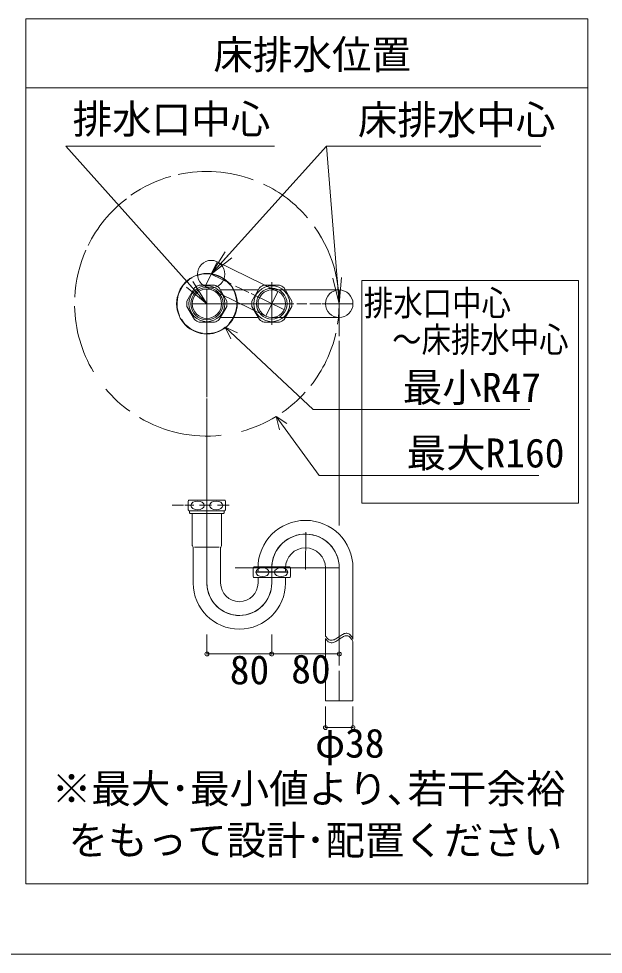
# Model space of a CAD drawing. Units: millimetres, scale not verified. Extents: x -1042 to 1028, y -687 to 676.
# Drawn here: x -294.8 to 1, y -687.1 to -213.9 of the extents above; entities that cross this region are included whole.
import ezdxf
from ezdxf.enums import TextEntityAlignment as Align

# ---------------------------------------------------------------- set-up
doc = ezdxf.new("R2010")
doc.units = ezdxf.units.MM
doc.header["$LTSCALE"] = 5
doc.header["$PDMODE"] = 32
doc.header["$PDSIZE"] = 2
doc.linetypes.add('DASHED1', pattern=[1.8, 1.2, -0.6])
doc.layers.add('F-0', color=7, linetype='Continuous', lineweight=15)
doc.styles.add('ＭＳ ゴシック', font='')
doc.styles.get('ＭＳ ゴシック').set_extended_font_data('MS Gothic')

msp = doc.modelspace()

# ---------------------------------------------------------------- linework, layer by layer
at = {"layer": 'F-0'}
for p, q in [((-291.107, -213.911), (-291.107, -651.411)), ((-6.732, -213.911), (-291.107, -213.911)), ((-6.732, -651.411), (-6.732, -213.911)), ((-291.107, -248.911), (-6.732, -248.911)), ((-270.954, -278.333), (-165.392, -278.333)), ((-199.551, -358.044), (-270.954, -278.333)), ((-197.405, -343.075), (-139.048, -278.333)), ((-139.048, -278.333), (-30.599, -278.333)), ((-139.048, -278.333), (-110.618, -278.333)), ((-132.614, -358.044), (-139.048, -278.333)), ((-197.405, -343.075), (-190.242, -331.861)), ((-197.405, -343.075), (-188.617, -333.326)), ((-197.405, -343.075), (-186.993, -334.79)), ((-194.354, -336.824), (-200.457, -349.326)), ((-194.354, -336.824), (-163.687, -351.793)), ((-187.203, -348.055), (-197.405, -343.075)), ((-132.614, -358.044), (-135.85, -345.138)), ((-132.614, -358.044), (-133.67, -344.962)), ((-132.614, -358.044), (-131.489, -344.786)), ((-199.551, -358.044), (-209.938, -349.728)), ((-205.761, -349.988), (-209.633, -356.694)), ((-199.551, -358.044), (-208.308, -348.268)), ((-199.551, -358.044), (-206.679, -346.808)), ((-195.68, -348.638), (-203.423, -348.638)), ((-189.469, -356.694), (-193.341, -349.988)), ((-178.354, -352.374), (-185.082, -349.09)), ((-172.949, -349.988), (-176.821, -356.694)), ((-162.867, -348.638), (-170.61, -348.638)), ((-166.739, -368.809), (-166.739, -347.087)), ((-166.739, -366.685), (-166.739, -349.404)), ((-156.657, -356.694), (-160.528, -349.988)), ((-121.17, -346.269), (-121.17, -458.834)), ((-121.17, -346.269), (-11.496, -346.269)), ((-11.496, -346.269), (-11.496, -458.834)), ((-199.551, -350.607), (-199.551, -368.809)), ((-199.551, -350.61), (-199.551, -365.482)), ((-173.584, -351.088), (-192.706, -351.088)), ((-160.302, -361.186), (-177.153, -352.96)), ((-163.687, -351.793), (-169.79, -364.296)), ((-166.739, -351.088), (-132.614, -351.088)), ((-132.614, -365.001), (-132.614, -351.088)), ((-209.633, -359.394), (-205.761, -366.1)), ((-199.551, -358.044), (-207.113, -358.044)), ((-206.989, -358.044), (-183.145, -358.044)), ((-199.551, -358.044), (-155.593, -358.044)), ((-193.341, -366.1), (-189.469, -359.394)), ((-183.145, -358.044), (-155.527, -358.044)), ((-176.821, -359.394), (-172.949, -366.1)), ((-160.528, -366.1), (-156.657, -359.394)), ((-153.978, -358.044), (-148.963, -358.044)), ((-147.522, -358.044), (-141.987, -358.044)), ((-141.411, -358.044), (-125.657, -358.044)), ((-141.411, -358.044), (-125.657, -358.044)), ((-132.614, -358.044), (-132.614, -374.384)), ((-203.423, -367.451), (-195.68, -367.451)), ((-199.551, -365.482), (-199.551, -378.066)), ((-199.551, -405.39), (-199.551, -368.809)), ((-192.706, -365.001), (-173.584, -365.001)), ((-170.61, -367.451), (-162.867, -367.451)), ((-132.614, -365.001), (-166.739, -365.001)), ((-190.256, -369.965), (-187.468, -375.769)), ((-190.256, -369.965), (-184.031, -372.813)), ((-190.256, -369.965), (-145.776, -411.565)), ((-132.614, -376.759), (-132.614, -393.857)), ((-132.614, -377.898), (-132.614, -395.028)), ((-199.551, -385.656), (-199.551, -404.783)), ((-132.614, -394.589), (-132.614, -427.24)), ((-132.614, -397.664), (-132.614, -427.826)), ((-141.255, -411.565), (-145.776, -411.565)), ((-36.22, -411.565), (-141.255, -411.565)), ((-199.551, -412.07), (-199.551, -435.751)), ((-164.483, -415.06), (-162.855, -421.886)), ((-164.483, -415.06), (-159.195, -418.665)), ((-164.483, -415.06), (-142.76, -444.994)), ((-132.614, -427.679), (-132.614, -435.293)), ((-132.614, -431.486), (-132.614, -453.302)), ((-199.551, -439.091), (-199.551, -499.828)), ((-132.614, -439.527), (-132.614, -468.899)), ((-31.64, -444.994), (-142.76, -444.994)), ((-208.957, -457.832), (-208.957, -462.352)), ((-208.638, -457.467), (-190.464, -457.467)), ((-190.145, -462.352), (-190.145, -457.832)), ((-132.614, -458.866), (-132.614, -470.192)), ((-121.17, -458.834), (-11.496, -458.834)), ((-217.126, -460.007), (-211.391, -460.007)), ((-190.473, -462.717), (-208.638, -462.717)), ((-208.638, -462.717), (-208.629, -462.717)), ((-208.638, -462.717), (-208.629, -462.717)), ((-208.301, -462.717), (-208.301, -463.752)), ((-190.801, -463.752), (-190.801, -462.717)), ((-190.473, -462.717), (-190.464, -462.717)), ((-206.989, -464.102), (-206.989, -471.23)), ((-191.151, -464.102), (-199.551, -464.102)), ((-192.114, -471.23), (-192.114, -464.102)), ((-190.801, -463.752), (-191.151, -464.102)), ((-206.989, -471.23), (-206.989, -480.172)), ((-192.114, -480.172), (-192.114, -471.23)), ((-199.551, -499.292), (-199.551, -473.462)), ((-149.444, -473.615), (-149.684, -492.384)), ((-206.566, -481.092), (-206.895, -480.522)), ((-206.507, -481.311), (-206.507, -488.645)), ((-205.768, -481.194), (-199.551, -481.194)), ((-199.551, -481.194), (-193.334, -481.194)), ((-192.595, -499.292), (-192.595, -481.311)), ((-192.207, -480.522), (-192.536, -481.092)), ((-206.507, -488.645), (-206.507, -499.292)), ((-132.605, -491.635), (-185.238, -491.635)), ((-176.145, -491.563), (-176.145, -496.083)), ((-175.826, -491.198), (-157.651, -491.198)), ((-173.695, -491.635), (-173.695, -493.123)), ((-166.739, -499.256), (-166.739, -491.635)), ((-166.73, -499.292), (-166.73, -490.863)), ((-159.782, -493.123), (-159.782, -491.635)), ((-157.332, -496.083), (-157.332, -491.563)), ((-139.57, -491.635), (-139.57, -526.108)), ((-132.614, -491.635), (-132.614, -515.556)), ((-132.614, -491.635), (-132.614, -510.92)), ((-125.657, -527.633), (-125.657, -491.635)), ((-157.661, -496.448), (-175.826, -496.448)), ((-175.826, -496.448), (-175.817, -496.448)), ((-174.504, -493.823), (-174.504, -493.56)), ((-174.504, -493.56), (-166.739, -493.56)), ((-174.132, -493.823), (-174.504, -493.823)), ((-158.973, -493.823), (-174.132, -493.823)), ((-173.695, -496.641), (-173.695, -499.292)), ((-166.739, -493.56), (-158.973, -493.56)), ((-159.782, -499.292), (-159.782, -496.641)), ((-158.973, -493.823), (-158.973, -493.56)), ((-132.614, -515.19), (-132.614, -541.057)), ((-199.551, -535.185), (-199.551, -525.376)), ((-166.73, -535.185), (-166.73, -525.376)), ((-139.57, -527.42), (-139.57, -544.618)), ((-132.614, -535.185), (-132.614, -525.376)), ((-199.551, -535.185), (-166.73, -535.185)), ((-166.73, -535.185), (-132.614, -535.185)), ((-132.614, -543.741), (-132.614, -558.92)), ((-139.57, -544.618), (-139.57, -558.92)), ((-139.57, -572.383), (-139.57, -561.756)), ((-125.657, -572.383), (-125.657, -561.756)), ((-139.57, -572.383), (-125.657, -572.383)), ((-291.107, -651.411), (-6.732, -651.411)), ((-1002.086, -687.064), (1002.034, -687.064))]:
    msp.add_line(p, q, dxfattribs=at)
at = {"layer": 'F-0', "linetype": 'DASHED1'}
for p, q in [((-213.32, -460.007), (-213.384, -460.007)), ((-188.243, -460.007), (-210.678, -460.007))]:
    msp.add_line(p, q, dxfattribs=at)
at = {"layer": 'F-0'}
for points in [[(-163.687, -351.793), (-169.79, -364.296), (-200.457, -349.326)], [(-199.551, -473.34), (-199.551, -437.269), (-199.551, -405.998)], [(-199.551, -464.102), (-207.951, -464.102), (-208.301, -463.752)], [(-139.57, -558.92), (-125.657, -558.92), (-125.657, -528.945)]]:
    msp.add_lwpolyline(points, dxfattribs=at)
for centre, radius in [((-197.405, -343.075), 6.956), ((-199.551, -358.044), 15.312), ((-199.551, -358.044), 9.087), ((-199.551, -358.044), 8.166), ((-166.739, -358.044), 9.087), ((-199.551, -358.044), 7.438), ((-166.739, -358.044), 7.766), ((-166.739, -358.044), 7.766), ((-166.739, -358.044), 6.956), ((-132.614, -358.044), 6.956)]:
    msp.add_circle(centre, radius, dxfattribs=at)
for centre, radius, start, end in [((-199.551, -358.044), 66.938, 69.55176, 102.48458), ((-199.551, -358.044), 66.938, 105.78741, 125.02387), ((-199.551, -358.044), 66.938, 40.45346, 64.61694), ((-199.551, -358.044), 66.938, 127.52212, 153.93512), ((-199.551, -358.044), 66.938, 351.07633, 35.51055), ((-199.551, -358.044), 66.938, 156.12741, 177.22121), ((-199.551, -358.044), 15.117, 119.87082, 203.47911), ((-199.551, -358.044), 15.117, 38.01873, 108.88428), ((-199.551, -358.044), 10.172, 112.37215, 127.62785), ((-199.551, -358.044), 10.172, 52.37215, 67.62785), ((-199.551, -358.044), 15.117, 317.38555, 32.77859), ((-166.739, -358.044), 10.172, 112.37215, 127.62785), ((-166.739, -358.044), 10.172, 52.37215, 67.62785), ((-199.551, -358.044), 66.938, 181.04134, 211.02681), ((-199.551, -358.044), 10.172, 172.37215, 187.62785), ((-199.551, -358.044), 10.172, 352.37215, 7.62785), ((-166.739, -358.044), 10.172, 172.37215, 187.62785), ((-166.739, -358.044), 10.172, 352.37215, 7.62785), ((-199.551, -358.044), 15.117, 211.12095, 261.30647), ((-199.551, -358.044), 10.172, 232.37215, 247.62785), ((-199.551, -358.044), 10.172, 292.37215, 307.62785), ((-166.739, -358.044), 10.172, 232.37215, 247.62785), ((-166.739, -358.044), 10.172, 292.37215, 307.62785), ((-199.551, -358.044), 15.117, 269.01468, 307.94515), ((-199.551, -358.044), 66.938, 321.76369, 347.20103), ((-199.551, -358.044), 66.938, 220.25424, 234.38576), ((-199.551, -358.044), 66.938, 304.63473, 317.9845), ((-199.551, -358.044), 66.938, 239.27946, 276.17448), ((-199.551, -358.044), 66.938, 285.1851, 301.59392), ((-199.551, -358.044), 66.938, 274.56964, 274.58397), ((-206.004, -460.092), 3.719, 135.09913, 142.57199), ((-193.098, -460.092), 3.719, 37.42801, 44.90087), ((-206.004, -460.092), 3.719, 217.42801, 224.90087), ((-193.098, -460.092), 3.719, 315.09913, 322.57199), ((-149.676, -491.635), 24.019, 0, 180), ((-149.676, -491.635), 17.062, 87.94387, 180), ((-149.676, -491.635), 17.071, 0, 177.40546), ((-149.676, -491.635), 17.062, 0, 87.94387), ((-206.289, -480.172), 0.7, 180, 210), ((-206.945, -481.311), 0.438, 0, 30), ((-192.157, -481.311), 0.438, 150, 180), ((-192.814, -480.172), 0.7, 330, 0), ((-149.676, -491.635), 10.106, 0, 180), ((-173.192, -493.823), 3.719, 135.09913, 142.57199), ((-160.286, -493.823), 3.719, 37.42801, 44.90087), ((-173.192, -493.823), 3.719, 217.42801, 224.90087), ((-174.132, -493.123), 0.438, 270, 0), ((-174.132, -496.641), 0.438, 0, 26.17755), ((-159.345, -493.123), 0.438, 180, 270), ((-159.345, -496.641), 0.438, 150, 180), ((-160.286, -493.823), 3.719, 315.09913, 322.57199), ((-183.145, -499.292), 23.363, 180, 0), ((-183.145, -499.292), 16.406, 180, 270), ((-183.145, -499.292), 16.415, 181.87086, 0), ((-183.145, -499.292), 9.45, 180, 0), ((-183.145, -499.292), 16.406, 270, 0), ((-127.698, -530.855), 6.4, 111.45266, 120.60102), ((-128.778, -528.047), 3.391, 96.00772, 111.8117), ((-128.897, -527.038), 2.375, 73.97913, 95.71073), ((-129.066, -527.366), 2.738, 51.5772, 72.48176), ((-134.253, -522.692), 6.319, 212.72203, 226.60953), ((-134.253, -524.004), 6.319, 212.72203, 226.60953), ((-136.134, -524.762), 3.523, 225.702, 245.03152), ((-136.134, -526.075), 3.523, 225.702, 245.03152), ((-136.478, -525.519), 2.692, 244.86394, 266.31233), ((-136.478, -526.832), 2.692, 244.86394, 266.31233), ((-136.469, -525.025), 3.186, 266.722, 284.24596), ((-136.469, -526.337), 3.186, 266.722, 284.24596), ((-136.966, -523.155), 5.122, 284.48835, 295.96465), ((-136.966, -524.467), 5.122, 284.48835, 295.96465), ((-138.967, -519.062), 9.678, 296.00867, 302.489), ((-138.967, -520.374), 9.678, 296.00867, 302.489), ((-146.824, -506.706), 24.32, 302.46715, 305.15235), ((-146.824, -508.019), 24.32, 302.46715, 305.15235), ((-72.695, -611.988), 104.441, 124.52174, 125.14879), ((-72.695, -613.3), 104.441, 124.52174, 125.14879), ((-123.496, -538.092), 14.767, 120.34038, 124.6107), ((-123.496, -539.404), 14.767, 120.34038, 124.6107), ((-127.698, -532.168), 6.4, 111.45266, 120.60102), ((-128.778, -529.36), 3.391, 96.00772, 111.8117), ((-128.897, -528.35), 2.375, 73.97913, 95.71073), ((-129.066, -528.678), 2.738, 51.5772, 72.48176), ((-130.493, -528.978), 4.889, 35.29043, 50.21011), ((-130.493, -530.29), 4.889, 35.29043, 50.21011), ((-134.907, -531.935), 10.201, 24.94423, 34.52454), ((-134.907, -533.247), 10.201, 24.94423, 34.52454)]:
    msp.add_arc(centre, radius, start, end, dxfattribs=at)
for centre in [(-204.254, -460.092), (-194.848, -460.092), (-171.442, -493.823), (-162.036, -493.823)]:
    msp.add_ellipse(centre, major_axis=(3.353, 0), ratio=0.674074, dxfattribs=at)
for p in [(-199.551, -535.185), (-166.73, -535.185), (-132.614, -535.185), (-139.57, -572.383), (-125.657, -572.383)]:
    msp.add_point(p, dxfattribs=at)

# ---------------------------------------------------------------- texts
at = {"layer": 'F-0', "style": 'ＭＳ ゴシック'}
for s, p in [('床排水位置', (-196.275, -243.777)), ('排水口中心', (-267.49, -276.421)), ('床排水中心', (-123.195, -276.798)), ('最小R47', (-100.442, -412.073)), ('最大R160', (-98.532, -445.253)), ('80', (-187.976, -554.904)), ('80', (-156.883, -554.48)), ('φ38', (-144.8, -591.989)), ('※最大･最小値より､若干余裕', (-278.043, -615.021)), ('をもって設計･配置ください', (-269.591, -641.127))]:
    msp.add_text(s, height=14.66, dxfattribs=at).set_placement(p, align=Align.BOTTOM_LEFT)
at = {"layer": 'F-0', "style": 'ＭＳ ゴシック', "width": 0.85}
for s, p in [('排水口中心', (-120.112, -367.967)), ('～床排水中心', (-105.819, -386.461))]:
    msp.add_text(s, height=12.83, dxfattribs=at).set_placement(p, align=Align.BOTTOM_LEFT)

doc.saveas('drawing.dxf')
